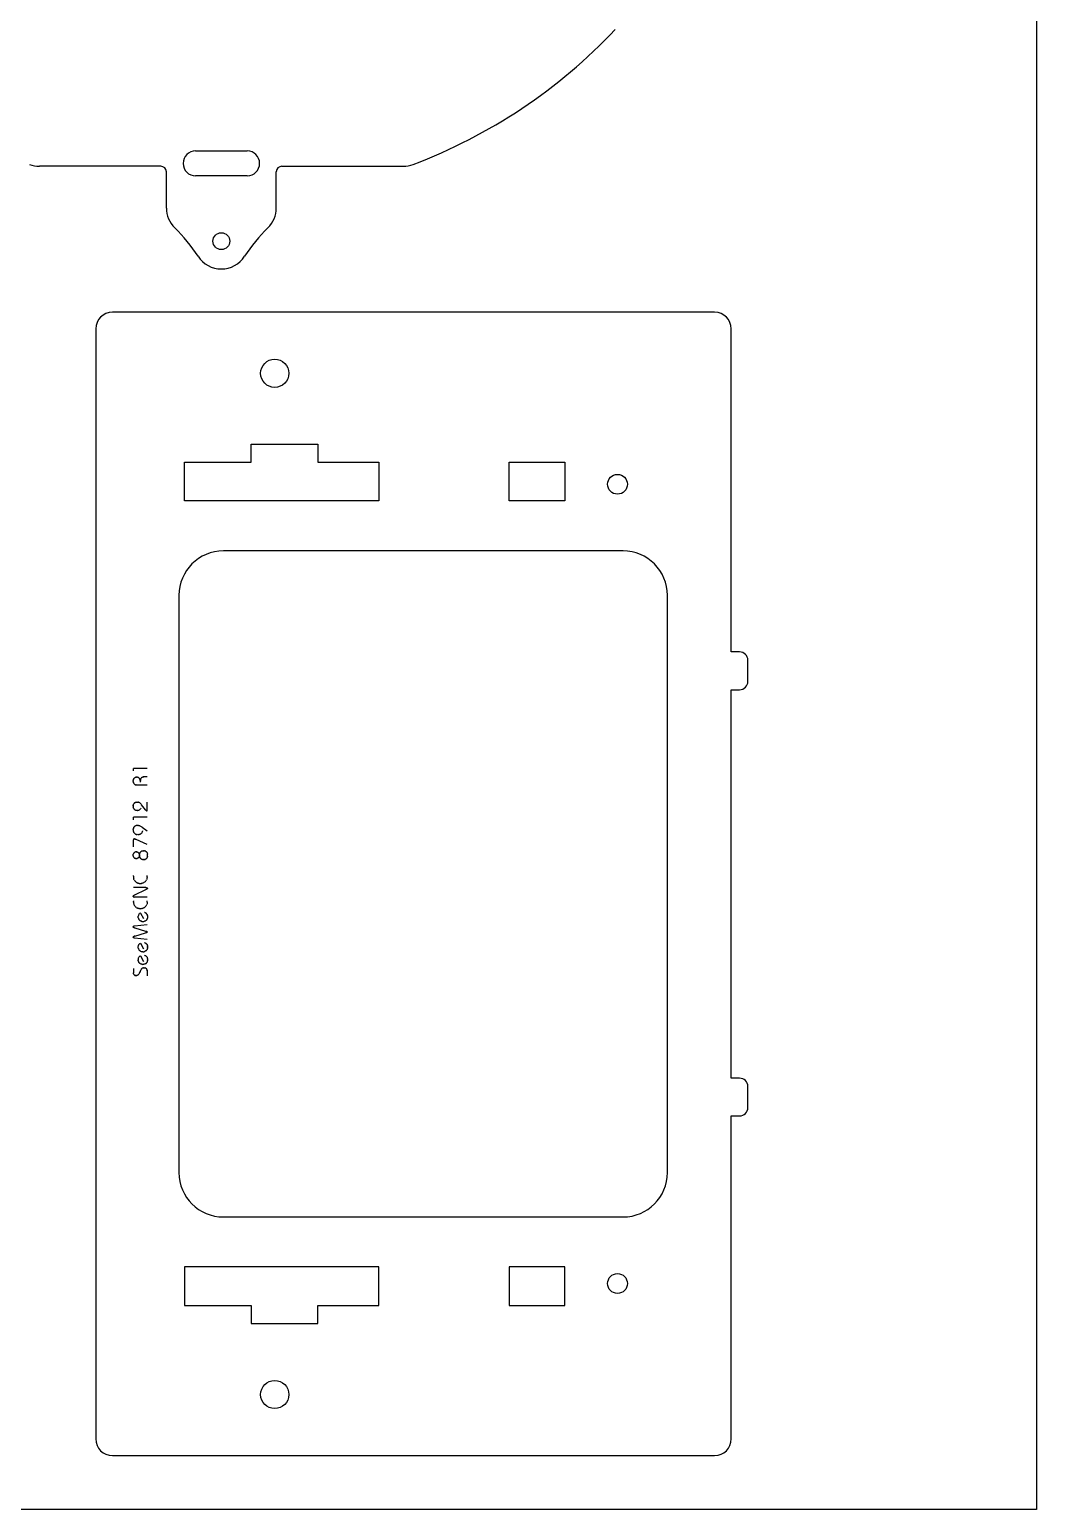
# Model space of a CAD drawing. Header units: inches. Extents: x -1545 to -733, y 114 to 571.
# Drawn here: x -913.9 to -732.5, y 114.1 to 380.7 of the extents above; entities that cross this region are included whole.
import ezdxf

# ---------------------------------------------------------------- set-up
doc = ezdxf.new("R2010")
doc.units = ezdxf.units.IN
doc.header["$MEASUREMENT"] = 0
doc.linetypes.add('Continuous2', pattern=[0])
doc.layers.add('GREEN TEXT ALL', color=1, linetype='Continuous')

msp = doc.modelspace()

# ---------------------------------------------------------------- linework, layer by layer
at = {"color": 2, "linetype": 'Continuous2', "lineweight": -3, "true_color": 0xffff00}
for p, q in [((-732.54, 571.29), (-732.54, 114.09)), ((-732.54, 114.09), (-1545.34, 114.09))]:
    msp.add_line(p, q, dxfattribs=at)
at = {"color": 5, "linetype": 'Continuous2', "lineweight": -3, "true_color": 0x0000ff}
for p, q in [((-884.02, 358.87), (-874.73, 358.87)), ((-874.73, 354.37), (-884.02, 354.37)), ((-874.01, 302.77), (-874.01, 306.02)), ((-874.01, 306.02), (-862.01, 306.02)), ((-862.01, 306.02), (-862.01, 302.77)), ((-886.01, 295.81), (-886.01, 302.77)), ((-886.01, 302.77), (-874.01, 302.77)), ((-862.01, 302.77), (-851.01, 302.77)), ((-851.01, 302.77), (-851.01, 295.81)), ((-827.51, 295.81), (-827.51, 302.77)), ((-827.51, 302.77), (-817.51, 302.77)), ((-817.51, 302.77), (-817.51, 295.81)), ((-851.01, 295.81), (-886.01, 295.81)), ((-817.51, 295.81), (-827.51, 295.81)), ((-886.01, 157.77), (-886.01, 150.81)), ((-851.01, 157.77), (-886.01, 157.77)), ((-851.01, 150.81), (-851.01, 157.77)), ((-827.51, 157.77), (-827.51, 150.81)), ((-817.51, 157.77), (-827.51, 157.77)), ((-817.51, 150.81), (-817.51, 157.77)), ((-886.01, 150.81), (-874.01, 150.81)), ((-874.01, 150.81), (-874.01, 147.56)), ((-862.01, 150.81), (-851.01, 150.81)), ((-862.01, 147.56), (-862.01, 150.81)), ((-827.51, 150.81), (-817.51, 150.81)), ((-874.01, 147.56), (-862.01, 147.56))]:
    msp.add_line(p, q, dxfattribs=at)
at = {"color": 1, "linetype": 'Continuous2', "lineweight": -3, "true_color": 0xff0000}
for p, q in [((-890.28, 356.1), (-912.15, 356.1)), ((-889.28, 348.57), (-889.28, 355.1)), ((-869.48, 348.57), (-869.48, 355.1)), ((-868.48, 356.1), (-846.61, 356.1)), ((-790.51, 329.79), (-899.01, 329.79)), ((-902.01, 326.79), (-902.01, 126.79)), ((-787.51, 268.59), (-787.51, 326.79)), ((-807.01, 286.79), (-879.01, 286.79)), ((-887.01, 278.79), (-887.01, 174.79)), ((-799.01, 174.79), (-799.01, 278.79)), ((-786.01, 268.59), (-787.51, 268.59)), ((-784.51, 263.29), (-784.51, 267.09)), ((-787.51, 191.79), (-787.51, 261.79)), ((-787.51, 261.79), (-786.01, 261.79)), ((-786.01, 191.79), (-787.51, 191.79)), ((-784.51, 186.49), (-784.51, 190.29)), ((-787.51, 126.79), (-787.51, 184.99)), ((-787.51, 184.99), (-786.01, 184.99)), ((-879.01, 166.79), (-807.01, 166.79)), ((-899.01, 123.79), (-790.51, 123.79))]:
    msp.add_line(p, q, dxfattribs=at)
at = {"color": 5, "linetype": 'Continuous2', "lineweight": -3, "true_color": 0x0000ff}
for centre, radius in [((-879.38, 342.6), 1.52), ((-869.76, 318.79), 2.54), ((-808.01, 298.79), 1.78), ((-808.01, 154.79), 1.78), ((-869.76, 134.79), 2.54)]:
    msp.add_circle(centre, radius, dxfattribs=at)
at = {"color": 1, "linetype": 'Continuous2', "lineweight": -3, "true_color": 0xff0000}
for centre, radius, start, end in [((-879.38, 447.6), 97.5, 290.75, 316.6943), ((-912.15, 361.1), 5, 249.25, 270), ((-890.28, 355.1), 1, 0, 90), ((-868.48, 355.1), 1, 90, 180), ((-846.61, 361.1), 5, 270, 290.75), ((-884.28, 348.57), 5, 180, 225.7019), ((-874.48, 348.57), 5, 314.2981, 0), ((-908.72, 323.52), 30, 33.0293, 45.7019), ((-850.04, 323.52), 30, 134.2981, 146.9707), ((-879.38, 342.6), 5, 213.0293, 326.9707), ((-899.01, 326.79), 3, 90, 180), ((-790.51, 326.79), 3, 0, 90), ((-879.01, 278.79), 8, 90, 180), ((-807.01, 278.79), 8, 0, 90), ((-786.01, 267.09), 1.5, 0, 90), ((-786.01, 263.29), 1.5, 270, 0), ((-786.01, 190.29), 1.5, 0, 90), ((-786.01, 186.49), 1.5, 270, 0), ((-879.01, 174.79), 8, 180, 270), ((-807.01, 174.79), 8, 270, 360), ((-899.01, 126.79), 3, 180, 270), ((-790.51, 126.79), 3, 270, 0)]:
    msp.add_arc(centre, radius, start, end, dxfattribs=at)
at = {"color": 5, "linetype": 'Continuous2', "lineweight": -3, "true_color": 0x0000ff}
for centre, start, end in [((-884.02, 356.62), 90, 270), ((-874.73, 356.62), 270, 90)]:
    msp.add_arc(centre, 2.25, start, end, dxfattribs=at)
at = {"layer": 'GREEN TEXT ALL', "color": 3, "linetype": 'Continuous2', "lineweight": -3, "true_color": 0x00ff00}
for p, q in [((-895.26, 245.41), (-895.27, 245.33)), ((-895.27, 245.33), (-895.26, 245.23)), ((-895.26, 245.41), (-895.25, 245.48)), ((-895.25, 245.48), (-895.24, 245.55)), ((-895.24, 245.55), (-895.21, 245.62)), ((-892.73, 247.61), (-895.23, 247.61)), ((-895.23, 247.14), (-895.23, 247.61)), ((-895.19, 245.68), (-895.21, 245.62)), ((-895.15, 245.74), (-895.19, 245.68)), ((-895.15, 245.74), (-895.12, 245.79)), ((-895.12, 245.79), (-895.08, 245.84)), ((-895.03, 245.88), (-895.08, 245.84)), ((-895.03, 245.88), (-894.98, 245.92)), ((-894.93, 245.95), (-894.98, 245.92)), ((-894.93, 245.95), (-894.88, 245.97)), ((-894.88, 245.97), (-894.82, 246)), ((-894.82, 246), (-894.76, 246.01)), ((-894.69, 246.02), (-894.76, 246.01)), ((-894.69, 246.02), (-894.63, 246.02)), ((-894.55, 246.02), (-894.63, 246.02)), ((-894.48, 246.01), (-894.55, 246.02)), ((-894.41, 245.99), (-894.48, 246.01)), ((-894.35, 245.97), (-894.41, 245.99)), ((-894.29, 245.94), (-894.35, 245.97)), ((-894.24, 245.9), (-894.29, 245.94)), ((-894.19, 245.86), (-894.24, 245.9)), ((-894.19, 245.86), (-894.14, 245.81)), ((-894.1, 245.75), (-894.14, 245.81)), ((-894.1, 245.75), (-894.07, 245.69)), ((-894.04, 245.63), (-894.07, 245.69)), ((-894.01, 245.56), (-894.04, 245.63)), ((-893.99, 245.48), (-894.01, 245.56)), ((-893.98, 245.41), (-893.99, 245.48)), ((-893.98, 245.41), (-893.97, 245.32)), ((-893.97, 245.36), (-893.96, 245.44)), ((-893.97, 245.12), (-893.97, 245.36)), ((-893.97, 245.23), (-893.97, 245.32)), ((-893.94, 245.59), (-893.96, 245.52)), ((-893.96, 245.52), (-893.96, 245.44)), ((-893.93, 245.66), (-893.94, 245.59)), ((-893.91, 245.72), (-893.93, 245.66)), ((-893.91, 245.72), (-893.88, 245.78)), ((-893.88, 245.78), (-893.85, 245.83)), ((-893.81, 245.88), (-893.85, 245.83)), ((-893.77, 245.93), (-893.81, 245.88)), ((-893.77, 245.93), (-893.72, 245.97)), ((-893.67, 246), (-893.72, 245.97)), ((-893.67, 246), (-893.61, 246.02)), ((-893.55, 246.05), (-893.61, 246.02)), ((-893.48, 246.06), (-893.55, 246.05)), ((-893.41, 246.07), (-893.48, 246.06)), ((-893.41, 246.07), (-893.33, 246.07)), ((-892.72, 246.07), (-893.33, 246.07)), ((-895.25, 245.14), (-895.26, 245.23)), ((-895.22, 245.05), (-895.25, 245.14)), ((-895.22, 245.05), (-895.19, 244.98)), ((-895.19, 244.98), (-895.15, 244.91)), ((-895.15, 244.91), (-895.1, 244.84)), ((-895.1, 244.84), (-895.05, 244.79)), ((-895.05, 244.79), (-895, 244.74)), ((-895, 244.74), (-894.94, 244.7)), ((-894.94, 244.7), (-894.88, 244.67)), ((-894.88, 244.67), (-894.81, 244.64)), ((-894.74, 244.62), (-894.81, 244.64)), ((-894.74, 244.62), (-894.68, 244.6)), ((-894.61, 244.59), (-894.68, 244.6)), ((-894.55, 244.58), (-894.61, 244.59)), ((-894.48, 244.58), (-894.55, 244.58)), ((-892.72, 244.58), (-894.48, 244.58)), ((-895.27, 240.8), (-895.26, 240.87)), ((-895.27, 240.8), (-895.26, 240.73)), ((-895.26, 240.93), (-895.24, 241)), ((-895.26, 240.93), (-895.26, 240.87)), ((-895.26, 240.73), (-895.26, 240.66)), ((-895.26, 240.66), (-895.24, 240.59)), ((-895.23, 241.06), (-895.24, 241)), ((-895.23, 240.52), (-895.24, 240.59)), ((-895.23, 241.06), (-895.2, 241.13)), ((-895.2, 240.45), (-895.23, 240.52)), ((-895.17, 241.19), (-895.2, 241.13)), ((-895.17, 240.38), (-895.2, 240.45)), ((-895.14, 241.25), (-895.17, 241.19)), ((-895.17, 240.38), (-895.14, 240.32)), ((-895.1, 241.3), (-895.14, 241.25)), ((-895.09, 240.26), (-895.14, 240.32)), ((-895.05, 241.35), (-895.1, 241.3)), ((-895.09, 240.26), (-895.05, 240.21)), ((-895, 241.4), (-895.05, 241.35)), ((-895.05, 240.21), (-894.99, 240.16)), ((-894.94, 241.44), (-895, 241.4)), ((-894.99, 240.16), (-894.93, 240.12)), ((-894.94, 241.44), (-894.87, 241.47)), ((-894.86, 240.08), (-894.93, 240.12)), ((-894.8, 241.5), (-894.87, 241.47)), ((-894.86, 240.08), (-894.78, 240.05)), ((-894.72, 241.52), (-894.8, 241.5)), ((-894.78, 240.05), (-894.7, 240.02)), ((-894.72, 241.52), (-894.64, 241.54)), ((-894.61, 240.01), (-894.7, 240.02)), ((-894.64, 241.54), (-894.54, 241.54)), ((-894.51, 240.01), (-894.61, 240.01)), ((-894.54, 241.54), (-894.48, 241.54)), ((-894.51, 240.01), (-894.42, 240.01)), ((-894.48, 241.54), (-894.41, 241.53)), ((-894.33, 240.03), (-894.42, 240.01)), ((-894.35, 241.52), (-894.41, 241.53)), ((-894.35, 241.52), (-894.29, 241.5)), ((-894.33, 240.03), (-894.24, 240.06)), ((-894.18, 241.45), (-894.29, 241.5)), ((-894.24, 240.06), (-894.15, 240.11)), ((-894.08, 241.39), (-894.18, 241.45)), ((-894.15, 240.11), (-894.07, 240.17)), ((-893.99, 241.32), (-894.08, 241.39)), ((-894, 240.24), (-894.07, 240.17)), ((-894, 240.24), (-893.93, 240.32)), ((-893.9, 241.24), (-893.99, 241.32)), ((-893.88, 240.41), (-893.93, 240.32)), ((-893.9, 241.24), (-893.83, 241.15)), ((-893.83, 241.15), (-893.75, 241.06)), ((-893.05, 240.16), (-893.75, 241.06)), ((-893.02, 240.13), (-893.05, 240.16)), ((-893.02, 240.13), (-893, 240.1)), ((-893, 240.1), (-892.97, 240.07)), ((-892.96, 240.05), (-892.97, 240.07)), ((-892.92, 240.01), (-892.96, 240.05)), ((-892.9, 239.98), (-892.92, 240.01)), ((-892.88, 239.97), (-892.9, 239.98)), ((-892.79, 239.96), (-892.77, 239.97)), ((-892.77, 239.97), (-892.75, 239.99)), ((-892.74, 240.01), (-892.75, 239.99)), ((-892.74, 240.01), (-892.73, 240.05)), ((-892.73, 240.05), (-892.72, 240.1)), ((-892.72, 240.16), (-892.72, 241.54)), ((-892.72, 240.1), (-892.72, 240.16)), ((-892.73, 238.8), (-895.23, 238.8)), ((-895.23, 238.32), (-895.23, 238.8)), ((-894.68, 237.31), (-894.75, 237.29)), ((-894.6, 237.33), (-894.68, 237.31)), ((-894.6, 237.33), (-894.52, 237.34)), ((-894.44, 237.34), (-894.52, 237.34)), ((-894.33, 237.34), (-894.44, 237.34)), ((-894.33, 237.34), (-894.23, 237.32)), ((-894.23, 237.32), (-894.14, 237.3)), ((-892.88, 239.97), (-892.87, 239.96)), ((-892.87, 239.96), (-892.86, 239.95)), ((-892.84, 239.95), (-892.86, 239.95)), ((-892.84, 239.95), (-892.82, 239.95)), ((-892.82, 239.95), (-892.79, 239.96)), ((-895.26, 236.61), (-895.27, 236.52)), ((-895.27, 236.52), (-895.26, 236.44)), ((-895.26, 236.61), (-895.25, 236.69)), ((-895.26, 236.44), (-895.25, 236.36)), ((-895.25, 236.69), (-895.23, 236.78)), ((-895.23, 236.28), (-895.25, 236.36)), ((-895.2, 236.86), (-895.23, 236.78)), ((-895.21, 236.21), (-895.23, 236.28)), ((-895.22, 234.82), (-895.23, 234.77)), ((-895.23, 234.77), (-895.23, 234.72)), ((-895.23, 233.46), (-895.23, 234.72)), ((-895.21, 234.85), (-895.22, 234.82)), ((-895.21, 236.21), (-895.18, 236.13)), ((-895.19, 234.89), (-895.21, 234.85)), ((-895.16, 236.93), (-895.2, 236.86)), ((-895.19, 234.89), (-895.17, 234.91)), ((-895.18, 236.13), (-895.14, 236.06)), ((-895.15, 234.93), (-895.17, 234.91)), ((-895.16, 236.93), (-895.12, 237)), ((-895.12, 234.94), (-895.15, 234.93)), ((-895.14, 236.06), (-895.1, 236)), ((-895.07, 237.06), (-895.12, 237)), ((-895.12, 234.94), (-895.08, 234.94)), ((-895.1, 236), (-895.05, 235.93)), ((-895.06, 234.94), (-895.08, 234.94)), ((-895.07, 237.06), (-895.01, 237.12)), ((-895.06, 234.94), (-895.04, 234.94)), ((-895.05, 235.93), (-894.99, 235.88)), ((-895.04, 234.94), (-895.01, 234.93)), ((-895.01, 237.12), (-894.95, 237.17)), ((-894.98, 234.92), (-895.01, 234.93)), ((-894.93, 235.82), (-894.99, 235.88)), ((-894.94, 234.9), (-894.98, 234.92)), ((-894.89, 237.21), (-894.95, 237.17)), ((-894.89, 234.88), (-894.94, 234.9)), ((-894.86, 235.78), (-894.93, 235.82)), ((-894.82, 237.25), (-894.89, 237.21)), ((-894.89, 234.88), (-894.83, 234.85)), ((-894.86, 235.78), (-894.78, 235.74)), ((-894.75, 234.82), (-894.83, 234.85)), ((-894.75, 237.29), (-894.82, 237.25)), ((-894.78, 235.74), (-894.7, 235.7)), ((-892.73, 233.92), (-894.75, 234.82)), ((-894.7, 235.7), (-894.62, 235.68)), ((-894.52, 235.67), (-894.62, 235.68)), ((-894.43, 235.66), (-894.52, 235.67)), ((-894.3, 235.67), (-894.43, 235.66)), ((-894.3, 235.67), (-894.16, 235.69)), ((-894.09, 235.71), (-894.16, 235.69)), ((-894.04, 237.26), (-894.14, 237.3)), ((-894.02, 235.74), (-894.09, 235.71)), ((-894.04, 237.26), (-893.95, 237.22)), ((-893.96, 235.77), (-894.02, 235.74)), ((-893.96, 235.77), (-893.9, 235.81)), ((-893.95, 237.22), (-893.86, 237.16)), ((-893.84, 235.85), (-893.9, 235.81)), ((-893.76, 237.1), (-893.86, 237.16)), ((-893.79, 235.9), (-893.84, 235.85)), ((-893.74, 235.96), (-893.79, 235.9)), ((-893.66, 237.03), (-893.76, 237.1)), ((-893.74, 235.96), (-893.69, 236.02)), ((-893.65, 236.1), (-893.69, 236.02)), ((-893.66, 237.03), (-892.72, 236.36)), ((-893.61, 236.18), (-893.65, 236.1)), ((-893.61, 236.18), (-893.59, 236.27)), ((-893.57, 236.37), (-893.59, 236.27)), ((-895.27, 231.97), (-895.26, 232.06)), ((-895.26, 232.06), (-895.24, 232.17)), ((-895.22, 232.22), (-895.24, 232.17)), ((-895.2, 232.27), (-895.22, 232.22)), ((-895.17, 232.32), (-895.2, 232.27)), ((-895.17, 232.32), (-895.14, 232.36)), ((-895.1, 232.41), (-895.14, 232.36)), ((-895.1, 232.41), (-895.06, 232.44)), ((-895.06, 232.44), (-895.02, 232.48)), ((-894.97, 232.51), (-895.02, 232.48)), ((-894.92, 232.54), (-894.97, 232.51)), ((-894.92, 232.54), (-894.86, 232.55)), ((-894.79, 232.56), (-894.86, 232.55)), ((-894.72, 232.57), (-894.79, 232.56)), ((-894.72, 232.57), (-894.65, 232.57)), ((-894.58, 232.56), (-894.65, 232.57)), ((-894.52, 232.54), (-894.58, 232.56)), ((-894.46, 232.52), (-894.52, 232.54)), ((-894.46, 232.52), (-894.41, 232.49)), ((-894.41, 232.49), (-894.36, 232.46)), ((-894.32, 232.42), (-894.36, 232.46)), ((-894.32, 232.42), (-894.28, 232.38)), ((-894.28, 232.38), (-894.24, 232.34)), ((-894.24, 232.34), (-894.21, 232.3)), ((-894.19, 232.25), (-894.21, 232.3)), ((-894.17, 232.19), (-894.19, 232.25)), ((-894.15, 232.14), (-894.17, 232.19)), ((-894.14, 232.08), (-894.15, 232.14)), ((-894.13, 232.03), (-894.14, 232.08)), ((-894.13, 232.05), (-894.12, 232.13)), ((-894.13, 232.05), (-894.13, 231.96)), ((-894.13, 232.03), (-894.13, 231.97)), ((-894.1, 232.21), (-894.12, 232.13)), ((-894.1, 232.21), (-894.08, 232.28)), ((-894.08, 232.28), (-894.05, 232.36)), ((-894.05, 232.36), (-894.02, 232.42)), ((-894.02, 232.42), (-893.98, 232.49)), ((-893.93, 232.54), (-893.98, 232.49)), ((-893.93, 232.54), (-893.88, 232.59)), ((-893.88, 232.59), (-893.83, 232.64)), ((-893.77, 232.68), (-893.83, 232.64)), ((-893.7, 232.71), (-893.77, 232.68)), ((-893.63, 232.74), (-893.7, 232.71)), ((-893.63, 232.74), (-893.56, 232.76)), ((-893.56, 232.76), (-893.48, 232.77)), ((-893.4, 232.77), (-893.48, 232.77)), ((-893.4, 232.77), (-893.3, 232.77)), ((-893.3, 232.77), (-893.21, 232.75)), ((-893.13, 232.73), (-893.21, 232.75)), ((-893.05, 232.69), (-893.13, 232.73)), ((-892.99, 232.65), (-893.05, 232.69)), ((-892.99, 232.65), (-892.93, 232.61)), ((-892.93, 232.61), (-892.87, 232.56)), ((-892.83, 232.5), (-892.87, 232.56)), ((-892.83, 232.5), (-892.79, 232.44)), ((-892.75, 232.38), (-892.79, 232.44)), ((-892.75, 232.38), (-892.73, 232.31)), ((-892.73, 232.31), (-892.7, 232.24)), ((-892.7, 232.24), (-892.69, 232.17)), ((-892.68, 232.1), (-892.69, 232.17)), ((-892.67, 232.03), (-892.68, 232.1)), ((-892.67, 231.96), (-892.67, 232.03)), ((-895.26, 231.87), (-895.27, 231.97)), ((-895.26, 231.87), (-895.24, 231.77)), ((-895.22, 231.72), (-895.24, 231.77)), ((-895.2, 231.66), (-895.22, 231.72)), ((-895.17, 231.62), (-895.2, 231.66)), ((-895.17, 231.62), (-895.14, 231.57)), ((-895.1, 231.53), (-895.14, 231.57)), ((-895.06, 231.49), (-895.1, 231.53)), ((-895.02, 231.45), (-895.06, 231.49)), ((-895.02, 231.45), (-894.97, 231.42)), ((-894.92, 231.39), (-894.97, 231.42)), ((-894.86, 231.37), (-894.92, 231.39)), ((-894.86, 231.37), (-894.79, 231.36)), ((-894.72, 231.36), (-894.79, 231.36)), ((-894.72, 231.36), (-894.65, 231.36)), ((-894.65, 231.36), (-894.58, 231.37)), ((-894.58, 231.37), (-894.52, 231.39)), ((-894.52, 231.39), (-894.46, 231.41)), ((-894.41, 231.44), (-894.46, 231.41)), ((-894.36, 231.47), (-894.41, 231.44)), ((-894.36, 231.47), (-894.32, 231.5)), ((-894.32, 231.5), (-894.28, 231.54)), ((-894.28, 231.54), (-894.24, 231.59)), ((-894.24, 231.59), (-894.21, 231.63)), ((-894.21, 231.63), (-894.19, 231.69)), ((-894.17, 231.74), (-894.19, 231.69)), ((-894.17, 231.74), (-894.15, 231.8)), ((-894.14, 231.85), (-894.15, 231.8)), ((-894.14, 231.85), (-894.13, 231.91)), ((-894.13, 231.91), (-894.13, 231.97)), ((-894.13, 231.96), (-894.13, 231.87)), ((-894.12, 231.79), (-894.13, 231.87)), ((-894.1, 231.71), (-894.12, 231.79)), ((-894.1, 231.71), (-894.08, 231.64)), ((-894.08, 231.64), (-894.05, 231.57)), ((-894.05, 231.57), (-894.01, 231.5)), ((-893.97, 231.44), (-894.01, 231.5)), ((-893.93, 231.38), (-893.97, 231.44)), ((-893.93, 231.38), (-893.88, 231.33)), ((-893.82, 231.29), (-893.88, 231.33)), ((-893.82, 231.29), (-893.76, 231.25)), ((-893.7, 231.21), (-893.76, 231.25)), ((-893.63, 231.19), (-893.7, 231.21)), ((-893.56, 231.17), (-893.63, 231.19)), ((-893.56, 231.17), (-893.48, 231.16)), ((-893.4, 231.16), (-893.48, 231.16)), ((-893.4, 231.16), (-893.3, 231.16)), ((-893.21, 231.17), (-893.3, 231.16)), ((-893.21, 231.17), (-893.13, 231.2)), ((-893.05, 231.23), (-893.13, 231.2)), ((-892.99, 231.27), (-893.05, 231.23)), ((-892.93, 231.32), (-892.99, 231.27)), ((-892.87, 231.37), (-892.93, 231.32)), ((-892.87, 231.37), (-892.83, 231.43)), ((-892.79, 231.49), (-892.83, 231.43)), ((-892.75, 231.55), (-892.79, 231.49)), ((-892.73, 231.62), (-892.75, 231.55)), ((-892.7, 231.69), (-892.73, 231.62)), ((-892.69, 231.76), (-892.7, 231.69)), ((-892.69, 231.76), (-892.68, 231.83)), ((-892.68, 231.83), (-892.67, 231.9)), ((-892.67, 231.9), (-892.67, 231.96)), ((-895.23, 228.17), (-895.23, 228.28)), ((-895.23, 228.17), (-895.22, 228.02)), ((-895.22, 228.02), (-895.2, 227.87)), ((-895.2, 227.87), (-895.17, 227.74)), ((-895.12, 227.61), (-895.17, 227.74)), ((-895.06, 227.49), (-895.12, 227.61)), ((-895.06, 227.49), (-894.99, 227.39)), ((-894.91, 227.29), (-894.99, 227.39)), ((-894.83, 227.2), (-894.91, 227.29)), ((-894.83, 227.2), (-894.74, 227.12)), ((-894.64, 227.05), (-894.74, 227.12)), ((-894.64, 227.05), (-894.54, 226.99)), ((-894.43, 226.95), (-894.54, 226.99)), ((-894.43, 226.95), (-894.31, 226.91)), ((-894.2, 226.88), (-894.31, 226.91)), ((-894.2, 226.88), (-894.09, 226.87)), ((-894.09, 226.87), (-893.98, 226.86)), ((-893.98, 226.86), (-893.83, 226.87)), ((-893.69, 226.89), (-893.83, 226.87)), ((-893.69, 226.89), (-893.56, 226.92)), ((-893.44, 226.96), (-893.56, 226.92)), ((-893.44, 226.96), (-893.33, 227.02)), ((-893.23, 227.08), (-893.33, 227.02)), ((-893.23, 227.08), (-893.14, 227.16)), ((-893.14, 227.16), (-893.05, 227.24)), ((-893.05, 227.24), (-892.98, 227.32)), ((-892.98, 227.32), (-892.91, 227.41)), ((-892.91, 227.41), (-892.86, 227.51)), ((-892.81, 227.62), (-892.86, 227.51)), ((-892.81, 227.62), (-892.77, 227.72)), ((-892.77, 227.72), (-892.75, 227.83)), ((-892.75, 227.83), (-892.73, 227.94)), ((-892.73, 228.05), (-892.73, 228.28)), ((-892.73, 228.05), (-892.73, 227.94)), ((-895.27, 224.56), (-895.26, 224.58)), ((-895.26, 224.53), (-895.27, 224.56)), ((-895.26, 224.58), (-895.25, 224.61)), ((-895.26, 224.51), (-895.26, 224.53)), ((-895.26, 224.51), (-895.24, 224.49)), ((-895.25, 224.61), (-895.24, 224.63)), ((-895.21, 224.66), (-895.24, 224.63)), ((-895.22, 224.46), (-895.24, 224.49)), ((-892.96, 226.12), (-895.23, 226.12)), ((-895.22, 224.46), (-895.19, 224.44)), ((-895.17, 224.69), (-895.21, 224.66)), ((-895.14, 224.43), (-895.19, 224.44)), ((-895.12, 224.72), (-895.17, 224.69)), ((-895.14, 224.43), (-895.11, 224.42)), ((-895.08, 224.74), (-895.12, 224.72)), ((-895.11, 224.42), (-895.08, 224.42)), ((-895.05, 224.76), (-895.08, 224.74)), ((-895.04, 224.42), (-895.08, 224.42)), ((-895.05, 224.76), (-895, 224.78)), ((-895.04, 224.42), (-895, 224.42)), ((-894.95, 224.81), (-895, 224.78)), ((-892.74, 224.42), (-895, 224.42)), ((-894.95, 224.81), (-892.96, 225.78)), ((-892.96, 226.12), (-892.92, 226.12)), ((-892.91, 225.8), (-892.96, 225.78)), ((-892.88, 226.11), (-892.92, 226.12)), ((-892.91, 225.8), (-892.87, 225.82)), ((-892.85, 226.11), (-892.88, 226.11)), ((-892.87, 225.82), (-892.84, 225.84)), ((-892.85, 226.11), (-892.82, 226.11)), ((-892.81, 225.85), (-892.84, 225.84)), ((-892.78, 226.1), (-892.82, 226.11)), ((-892.77, 225.88), (-892.81, 225.85)), ((-892.78, 226.1), (-892.74, 226.09)), ((-892.77, 225.88), (-892.74, 225.91)), ((-892.72, 226.07), (-892.74, 226.09)), ((-892.72, 225.93), (-892.74, 225.91)), ((-892.71, 226.05), (-892.72, 226.07)), ((-892.72, 225.93), (-892.71, 225.96)), ((-892.71, 226.05), (-892.71, 226.03)), ((-892.71, 226.03), (-892.7, 226.01)), ((-892.7, 225.98), (-892.71, 225.96)), ((-892.7, 226.01), (-892.7, 225.98)), ((-895.23, 223.74), (-895.23, 223.64)), ((-895.22, 223.48), (-895.23, 223.64)), ((-895.22, 223.48), (-895.2, 223.34)), ((-895.2, 223.34), (-895.17, 223.2)), ((-895.17, 223.2), (-895.12, 223.07)), ((-895.12, 223.07), (-895.06, 222.95)), ((-895.06, 222.95), (-894.99, 222.85)), ((-894.99, 222.85), (-894.91, 222.75)), ((-894.91, 222.75), (-894.83, 222.66)), ((-894.83, 222.66), (-894.74, 222.58)), ((-894.64, 222.51), (-894.74, 222.58)), ((-894.64, 222.51), (-894.54, 222.45)), ((-894.43, 222.41), (-894.54, 222.45)), ((-894.43, 222.41), (-894.31, 222.37)), ((-894.2, 222.34), (-894.31, 222.37)), ((-894.22, 221.33), (-894.25, 221.28)), ((-894.19, 221.37), (-894.22, 221.33)), ((-894.09, 222.33), (-894.2, 222.34)), ((-894.19, 221.37), (-894.15, 221.41)), ((-894.15, 221.41), (-894.12, 221.45)), ((-894.08, 221.48), (-894.12, 221.45)), ((-894.09, 222.33), (-893.98, 222.32)), ((-894.04, 221.5), (-894.08, 221.48)), ((-894.04, 221.5), (-894, 221.53)), ((-893.95, 221.55), (-894, 221.53)), ((-893.83, 222.33), (-893.98, 222.32)), ((-893.95, 221.55), (-893.41, 220.56)), ((-893.69, 222.35), (-893.83, 222.33)), ((-893.56, 222.38), (-893.69, 222.35)), ((-893.56, 222.38), (-893.44, 222.42)), ((-893.33, 222.48), (-893.44, 222.42)), ((-893.33, 222.48), (-893.23, 222.54)), ((-893.18, 221.62), (-893.25, 221.65)), ((-893.14, 222.62), (-893.23, 222.54)), ((-893.18, 221.62), (-893.11, 221.6)), ((-893.05, 222.7), (-893.14, 222.62)), ((-893.05, 221.57), (-893.11, 221.6)), ((-893.05, 222.7), (-892.98, 222.78)), ((-892.99, 221.53), (-893.05, 221.57)), ((-892.94, 221.49), (-892.99, 221.53)), ((-892.91, 222.88), (-892.98, 222.78)), ((-892.94, 221.49), (-892.89, 221.45)), ((-892.91, 222.88), (-892.86, 222.97)), ((-892.85, 221.4), (-892.89, 221.45)), ((-892.86, 222.97), (-892.81, 223.08)), ((-892.85, 221.4), (-892.81, 221.35)), ((-892.77, 223.18), (-892.81, 223.08)), ((-892.81, 221.35), (-892.77, 221.3)), ((-892.75, 223.29), (-892.77, 223.18)), ((-892.73, 223.4), (-892.75, 223.29)), ((-892.73, 223.51), (-892.73, 223.74)), ((-892.73, 223.51), (-892.73, 223.4)), ((-895.26, 219.09), (-895.27, 219.06)), ((-895.26, 219.02), (-895.27, 219.06)), ((-895.24, 219.12), (-895.26, 219.09)), ((-895.24, 218.99), (-895.26, 219.02)), ((-895.21, 219.15), (-895.24, 219.12)), ((-895.24, 218.99), (-895.2, 218.96)), ((-895.21, 219.15), (-895.17, 219.17)), ((-895.16, 218.93), (-895.2, 218.96)), ((-895.13, 219.18), (-895.17, 219.17)), ((-895.16, 218.93), (-895.12, 218.91)), ((-895.08, 219.19), (-895.13, 219.18)), ((-895.07, 218.9), (-895.12, 218.91)), ((-895.04, 219.2), (-895.08, 219.19)), ((-895.02, 218.88), (-895.07, 218.9)), ((-895.04, 219.2), (-895, 219.21)), ((-895.02, 218.88), (-894.98, 218.87)), ((-895, 219.21), (-892.72, 219.49)), ((-894.98, 218.87), (-893.03, 218.27)), ((-894.36, 220.85), (-894.35, 220.97)), ((-894.35, 220.76), (-894.36, 220.85)), ((-894.33, 221.08), (-894.35, 220.97)), ((-894.34, 220.67), (-894.35, 220.76)), ((-894.32, 220.59), (-894.34, 220.67)), ((-894.3, 221.18), (-894.33, 221.08)), ((-894.32, 220.59), (-894.3, 220.51)), ((-894.25, 221.28), (-894.3, 221.18)), ((-894.26, 220.44), (-894.3, 220.51)), ((-894.26, 220.44), (-894.22, 220.37)), ((-894.22, 220.37), (-894.18, 220.31)), ((-894.18, 220.31), (-894.12, 220.25)), ((-894.06, 220.2), (-894.12, 220.25)), ((-894.06, 220.2), (-894, 220.15)), ((-893.93, 220.11), (-894, 220.15)), ((-893.93, 220.11), (-893.85, 220.08)), ((-893.77, 220.05), (-893.85, 220.08)), ((-893.77, 220.05), (-893.69, 220.03)), ((-893.69, 220.03), (-893.6, 220.02)), ((-893.6, 220.02), (-893.51, 220.01)), ((-893.51, 220.01), (-893.42, 220.02)), ((-893.42, 220.02), (-893.33, 220.03)), ((-893.33, 220.03), (-893.24, 220.05)), ((-893.16, 220.08), (-893.24, 220.05)), ((-893.16, 220.08), (-893.09, 220.11)), ((-893.09, 220.11), (-893.02, 220.15)), ((-892.95, 220.2), (-893.02, 220.15)), ((-892.89, 220.25), (-892.95, 220.2)), ((-892.84, 220.31), (-892.89, 220.25)), ((-892.84, 220.31), (-892.79, 220.37)), ((-892.75, 220.44), (-892.79, 220.37)), ((-892.77, 221.3), (-892.74, 221.24)), ((-892.72, 220.51), (-892.75, 220.44)), ((-892.72, 221.18), (-892.74, 221.24)), ((-892.7, 221.12), (-892.72, 221.18)), ((-892.72, 220.51), (-892.69, 220.59)), ((-892.7, 221.12), (-892.68, 221.06)), ((-892.67, 220.67), (-892.69, 220.59)), ((-892.68, 221.06), (-892.67, 220.99)), ((-892.67, 220.99), (-892.66, 220.92)), ((-892.66, 220.76), (-892.67, 220.67)), ((-892.66, 220.92), (-892.66, 220.85)), ((-892.66, 220.85), (-892.66, 220.76)), ((-895.27, 217.18), (-895.26, 217.22)), ((-895.27, 217.18), (-895.26, 217.15)), ((-895.26, 217.22), (-895.24, 217.25)), ((-895.24, 217.12), (-895.26, 217.15)), ((-895.2, 217.28), (-895.24, 217.25)), ((-895.21, 217.09), (-895.24, 217.12)), ((-895.17, 217.07), (-895.21, 217.09)), ((-895.2, 217.28), (-895.17, 217.31)), ((-895.12, 217.33), (-895.17, 217.31)), ((-895.17, 217.07), (-895.13, 217.06)), ((-895.08, 217.05), (-895.13, 217.06)), ((-895.07, 217.35), (-895.12, 217.33)), ((-895.08, 217.05), (-895.04, 217.04)), ((-895.03, 217.36), (-895.07, 217.35)), ((-895.04, 217.04), (-895, 217.03)), ((-894.98, 217.38), (-895.03, 217.36)), ((-892.72, 216.75), (-895, 217.03)), ((-894.98, 217.38), (-893.03, 217.97)), ((-894.15, 215.96), (-894.12, 216)), ((-894.12, 216), (-894.08, 216.03)), ((-894.08, 216.03), (-894.04, 216.06)), ((-894.04, 216.06), (-894, 216.08)), ((-894, 216.08), (-893.95, 216.1)), ((-893.95, 216.1), (-893.41, 215.11)), ((-893.18, 216.18), (-893.25, 216.2)), ((-893.18, 216.18), (-893.11, 216.15)), ((-893.05, 216.12), (-893.11, 216.15)), ((-893.05, 216.12), (-892.99, 216.08)), ((-893.03, 218.27), (-892.92, 218.23)), ((-893.03, 217.97), (-892.92, 218.01)), ((-892.94, 216.05), (-892.99, 216.08)), ((-892.89, 216), (-892.94, 216.05)), ((-892.81, 218.19), (-892.92, 218.23)), ((-892.92, 218.01), (-892.81, 218.05)), ((-892.85, 215.96), (-892.89, 216)), ((-892.77, 218.17), (-892.81, 218.19)), ((-892.77, 218.07), (-892.81, 218.05)), ((-892.74, 218.15), (-892.77, 218.17)), ((-892.77, 218.07), (-892.74, 218.09)), ((-892.72, 218.14), (-892.74, 218.15)), ((-892.72, 218.1), (-892.74, 218.09)), ((-892.72, 218.14), (-892.72, 218.12)), ((-892.72, 218.1), (-892.72, 218.12)), ((-894.36, 215.4), (-894.35, 215.52)), ((-894.35, 215.31), (-894.36, 215.4)), ((-894.35, 215.52), (-894.33, 215.63)), ((-894.34, 215.23), (-894.35, 215.31)), ((-894.35, 213.25), (-894.33, 213.36)), ((-894.34, 215.23), (-894.32, 215.15)), ((-894.33, 215.63), (-894.3, 215.74)), ((-894.33, 213.36), (-894.3, 213.47)), ((-894.32, 215.15), (-894.3, 215.07)), ((-894.25, 215.84), (-894.3, 215.74)), ((-894.3, 215.07), (-894.26, 214.99)), ((-894.3, 213.47), (-894.25, 213.57)), ((-894.26, 214.99), (-894.22, 214.93)), ((-894.25, 215.84), (-894.22, 215.88)), ((-894.22, 213.61), (-894.25, 213.57)), ((-894.22, 215.88), (-894.19, 215.92)), ((-894.22, 214.93), (-894.18, 214.86)), ((-894.19, 213.66), (-894.22, 213.61)), ((-894.15, 215.96), (-894.19, 215.92)), ((-894.19, 213.66), (-894.15, 213.69)), ((-894.12, 214.8), (-894.18, 214.86)), ((-894.15, 213.69), (-894.12, 213.73)), ((-894.12, 214.8), (-894.06, 214.75)), ((-894.08, 213.76), (-894.12, 213.73)), ((-894.08, 213.76), (-894.04, 213.79)), ((-894, 214.71), (-894.06, 214.75)), ((-894, 213.81), (-894.04, 213.79)), ((-894, 214.71), (-893.93, 214.67)), ((-894, 213.81), (-893.95, 213.83)), ((-893.95, 213.83), (-893.41, 212.84)), ((-893.93, 214.67), (-893.85, 214.63)), ((-893.85, 214.63), (-893.77, 214.6)), ((-893.77, 214.6), (-893.69, 214.58)), ((-893.6, 214.57), (-893.69, 214.58)), ((-893.51, 214.57), (-893.6, 214.57)), ((-893.51, 214.57), (-893.42, 214.57)), ((-893.42, 214.57), (-893.33, 214.58)), ((-893.24, 214.6), (-893.33, 214.58)), ((-893.25, 213.93), (-893.18, 213.91)), ((-893.24, 214.6), (-893.16, 214.63)), ((-893.18, 213.91), (-893.11, 213.88)), ((-893.16, 214.63), (-893.09, 214.67)), ((-893.05, 213.85), (-893.11, 213.88)), ((-893.02, 214.71), (-893.09, 214.67)), ((-892.99, 213.81), (-893.05, 213.85)), ((-892.95, 214.75), (-893.02, 214.71)), ((-892.99, 213.81), (-892.94, 213.78)), ((-892.95, 214.75), (-892.89, 214.8)), ((-892.89, 213.73), (-892.94, 213.78)), ((-892.89, 214.8), (-892.84, 214.86)), ((-892.85, 213.69), (-892.89, 213.73)), ((-892.85, 215.96), (-892.81, 215.91)), ((-892.85, 213.69), (-892.81, 213.64)), ((-892.84, 214.86), (-892.79, 214.93)), ((-892.77, 215.85), (-892.81, 215.91)), ((-892.81, 213.64), (-892.77, 213.58)), ((-892.79, 214.93), (-892.75, 214.99)), ((-892.77, 215.85), (-892.74, 215.79)), ((-892.77, 213.58), (-892.74, 213.53)), ((-892.72, 215.07), (-892.75, 214.99)), ((-892.74, 215.79), (-892.72, 215.74)), ((-892.74, 213.53), (-892.72, 213.47)), ((-892.72, 215.74), (-892.7, 215.67)), ((-892.69, 215.15), (-892.72, 215.07)), ((-892.7, 213.4), (-892.72, 213.47)), ((-892.7, 215.67), (-892.68, 215.61)), ((-892.68, 213.34), (-892.7, 213.4)), ((-892.67, 215.23), (-892.69, 215.15)), ((-892.68, 215.61), (-892.67, 215.54)), ((-892.68, 213.34), (-892.67, 213.27)), ((-892.66, 215.47), (-892.67, 215.54)), ((-892.66, 215.31), (-892.67, 215.23)), ((-892.66, 215.47), (-892.66, 215.4)), ((-892.66, 215.31), (-892.66, 215.4)), ((-895.23, 211.58), (-895.23, 210.83)), ((-895.23, 210.83), (-895.22, 210.74)), ((-895.22, 210.66), (-895.22, 210.74)), ((-895.2, 210.6), (-895.22, 210.66)), ((-894.35, 213.25), (-894.36, 213.13)), ((-894.36, 213.13), (-894.35, 213.04)), ((-894.34, 212.96), (-894.35, 213.04)), ((-894.34, 212.96), (-894.32, 212.88)), ((-894.3, 212.8), (-894.32, 212.88)), ((-894.3, 212.8), (-894.26, 212.72)), ((-894.22, 212.66), (-894.26, 212.72)), ((-894.18, 212.59), (-894.22, 212.66)), ((-894.18, 212.59), (-894.12, 212.53)), ((-894.1, 210.8), (-894.18, 210.63)), ((-894.06, 212.48), (-894.12, 212.53)), ((-894.01, 210.98), (-894.1, 210.8)), ((-894, 212.44), (-894.06, 212.48)), ((-893.98, 211.07), (-894.01, 210.98)), ((-893.93, 212.4), (-894, 212.44)), ((-893.93, 211.16), (-893.98, 211.07)), ((-893.85, 212.36), (-893.93, 212.4)), ((-893.89, 211.24), (-893.93, 211.16)), ((-893.84, 211.33), (-893.89, 211.24)), ((-893.77, 212.33), (-893.85, 212.36)), ((-893.79, 211.4), (-893.84, 211.33)), ((-893.79, 211.4), (-893.74, 211.47)), ((-893.69, 212.31), (-893.77, 212.33)), ((-893.68, 211.53), (-893.74, 211.47)), ((-893.69, 212.31), (-893.6, 212.3)), ((-893.62, 211.59), (-893.68, 211.53)), ((-893.55, 211.64), (-893.62, 211.59)), ((-893.51, 212.3), (-893.6, 212.3)), ((-893.47, 211.67), (-893.55, 211.64)), ((-893.42, 212.3), (-893.51, 212.3)), ((-893.39, 211.69), (-893.47, 211.67)), ((-893.33, 212.31), (-893.42, 212.3)), ((-893.39, 211.69), (-893.3, 211.7)), ((-893.24, 212.33), (-893.33, 212.31)), ((-893.3, 211.7), (-893.22, 211.69)), ((-893.16, 212.36), (-893.24, 212.33)), ((-893.22, 211.69), (-893.16, 211.69)), ((-893.09, 212.4), (-893.16, 212.36)), ((-893.1, 211.67), (-893.16, 211.69)), ((-893.1, 211.67), (-893.04, 211.65)), ((-893.09, 212.4), (-893.02, 212.44)), ((-892.99, 211.63), (-893.04, 211.65)), ((-893.02, 212.44), (-892.95, 212.48)), ((-892.99, 211.63), (-892.94, 211.6)), ((-892.89, 212.53), (-892.95, 212.48)), ((-892.9, 211.56), (-892.94, 211.6)), ((-892.9, 211.56), (-892.86, 211.52)), ((-892.89, 212.53), (-892.84, 212.59)), ((-892.83, 211.47), (-892.86, 211.52)), ((-892.84, 212.59), (-892.79, 212.66)), ((-892.8, 211.42), (-892.83, 211.47)), ((-892.78, 211.37), (-892.8, 211.42)), ((-892.75, 212.72), (-892.79, 212.66)), ((-892.76, 211.32), (-892.78, 211.37)), ((-892.75, 211.26), (-892.76, 211.32)), ((-892.72, 212.8), (-892.75, 212.72)), ((-892.75, 211.26), (-892.74, 211.2)), ((-892.73, 211.13), (-892.74, 211.2)), ((-892.73, 211.13), (-892.73, 211.06)), ((-892.73, 211.06), (-892.73, 210.23)), ((-892.72, 212.8), (-892.69, 212.88)), ((-892.69, 212.88), (-892.67, 212.96)), ((-892.67, 213.27), (-892.66, 213.2)), ((-892.66, 213.04), (-892.67, 212.96)), ((-892.66, 213.2), (-892.66, 213.13)), ((-892.66, 213.04), (-892.66, 213.13)), ((-895.2, 210.6), (-895.17, 210.54)), ((-895.17, 210.54), (-895.15, 210.49)), ((-895.15, 210.49), (-895.12, 210.44)), ((-895.12, 210.44), (-895.08, 210.4)), ((-895.04, 210.37), (-895.08, 210.4)), ((-895, 210.34), (-895.04, 210.37)), ((-895, 210.34), (-894.96, 210.31)), ((-894.96, 210.31), (-894.92, 210.3)), ((-894.87, 210.28), (-894.92, 210.3)), ((-894.87, 210.28), (-894.78, 210.27)), ((-894.7, 210.26), (-894.78, 210.27)), ((-894.7, 210.26), (-894.61, 210.27)), ((-894.53, 210.29), (-894.61, 210.27)), ((-894.46, 210.32), (-894.53, 210.29)), ((-894.4, 210.37), (-894.46, 210.32)), ((-894.4, 210.37), (-894.34, 210.42)), ((-894.28, 210.49), (-894.34, 210.42)), ((-894.28, 210.49), (-894.23, 210.55)), ((-894.18, 210.63), (-894.23, 210.55))]:
    msp.add_line(p, q, dxfattribs=at)

doc.saveas('drawing.dxf')
